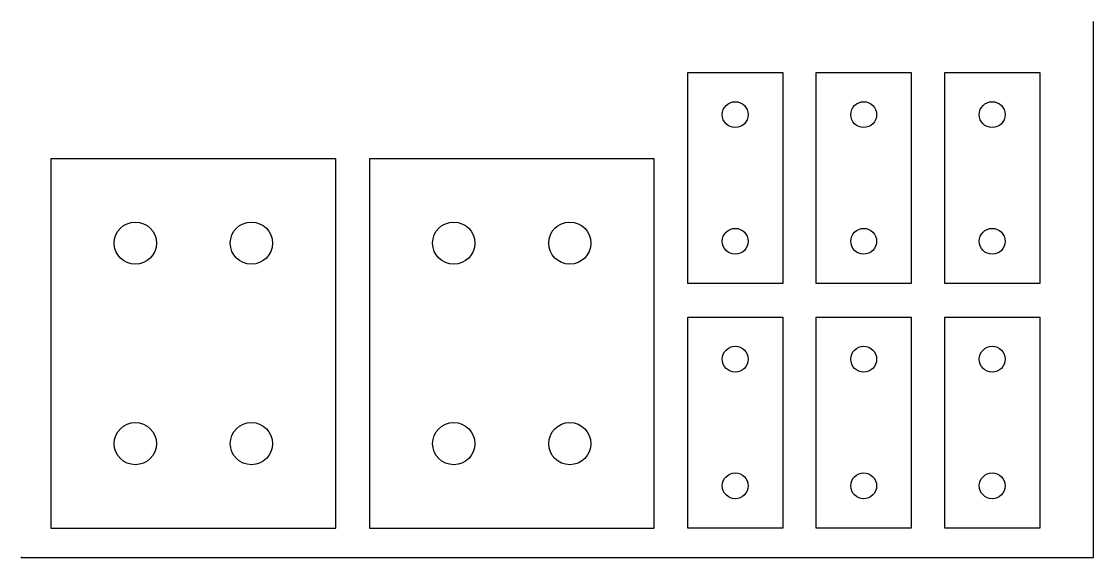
# Model space of a CAD drawing. Header units: inches. Extents: x 0 to 8, y 0 to 4.
import ezdxf

# ---------------------------------------------------------------- set-up
doc = ezdxf.new("R2010")
doc.units = ezdxf.units.IN
doc.layers.get('0').update_dxf_attribs({"linetype": 'CONTINUOUS'})

msp = doc.modelspace()

# ---------------------------------------------------------------- linework, layer by layer
for p, q in [((8, 0), (8, 4)), ((0, 0), (8, 0))]:
    msp.add_line(p, q)
for points in [[(5.6806, 2.9897), (5.6806, 2.7069), (5.6806, 2.0448), (4.972, 2.0448), (4.972, 2.7069), (4.972, 2.9897), (4.972, 3.6196), (5.6806, 3.6196)], [(6.6393, 2.9897), (6.6393, 2.7069), (6.6393, 2.0448), (5.9306, 2.0448), (5.9306, 2.7069), (5.9306, 2.9897), (5.9306, 3.6196), (6.6393, 3.6196)], [(7.598, 2.9897), (7.598, 2.7069), (7.598, 2.0448), (6.8893, 2.0448), (6.8893, 2.7069), (6.8893, 2.9897), (6.8893, 3.6196), (7.598, 3.6196)], [(0.22, 1.4157), (0.22, 0.22), (2.346, 0.22), (2.346, 1.4157), (2.346, 1.598), (2.346, 2.9759), (0.22, 2.9759), (0.22, 1.598)], [(2.596, 1.4157), (2.596, 0.22), (4.722, 0.22), (4.722, 1.4157), (4.722, 1.598), (4.722, 2.9759), (2.596, 2.9759), (2.596, 1.598)], [(4.972, 0.8499), (4.972, 1.1327), (4.972, 1.7948), (5.6806, 1.7948), (5.6806, 1.1327), (5.6806, 0.8499), (5.6806, 0.22), (4.972, 0.22)], [(6.6393, 1.1649), (6.6393, 0.8821), (6.6393, 0.22), (5.9306, 0.22), (5.9306, 0.8821), (5.9306, 1.1649), (5.9306, 1.7948), (6.6393, 1.7948)], [(7.598, 1.1649), (7.598, 0.8821), (7.598, 0.22), (6.8893, 0.22), (6.8893, 0.8821), (6.8893, 1.1649), (6.8893, 1.7948), (7.598, 1.7948)]]:
    msp.add_lwpolyline(points, close=True)
for centre, radius in [((5.3263, 3.3046), 0.0965), ((6.285, 3.3046), 0.0965), ((7.2436, 3.3046), 0.0965), ((0.8499, 2.346), 0.1575), ((1.7161, 2.346), 0.1575), ((3.2259, 2.346), 0.1575), ((4.092, 2.346), 0.1575), ((5.3263, 2.3598), 0.0965), ((6.285, 2.3598), 0.0965), ((7.2436, 2.3598), 0.0965), ((5.3263, 1.4798), 0.0965), ((6.285, 1.4798), 0.0965), ((7.2436, 1.4798), 0.0965), ((0.8499, 0.8499), 0.1575), ((1.7161, 0.8499), 0.1575), ((3.2259, 0.8499), 0.1575), ((4.092, 0.8499), 0.1575), ((5.3263, 0.535), 0.0965), ((6.285, 0.535), 0.0965), ((7.2436, 0.535), 0.0965)]:
    msp.add_circle(centre, radius)
msp.add_point((0, 0))

doc.saveas('drawing.dxf')
